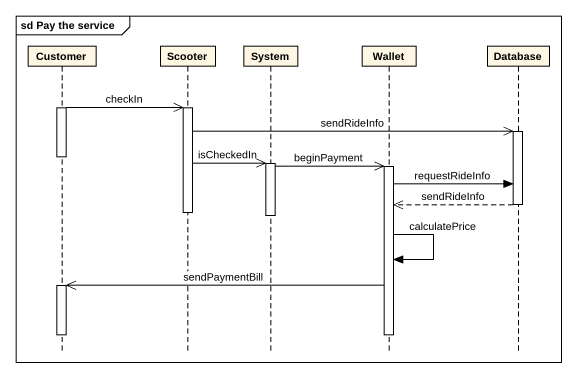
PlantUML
@startuml
mainframe sd Pay the service
hide footbox
participant Customer
participant Scooter
participant System
participant Wallet
participant "Database" as Database_

activate Customer
Customer ->> Scooter : checkIn
activate Scooter
Scooter ->> Database_ : sendRideInfo
activate Database_
deactivate Customer
Scooter ->> System : isCheckedIn
activate System
System ->> Wallet : beginPayment
activate Wallet
Wallet -> Database_ : requestRideInfo
Database_ -->> Wallet : sendRideInfo
deactivate Database_
deactivate Scooter
deactivate System
Wallet -> Wallet : calculatePrice
Wallet ->> Customer : sendPaymentBill
activate Customer
deactivate Customer
deactivate Wallet
@enduml
